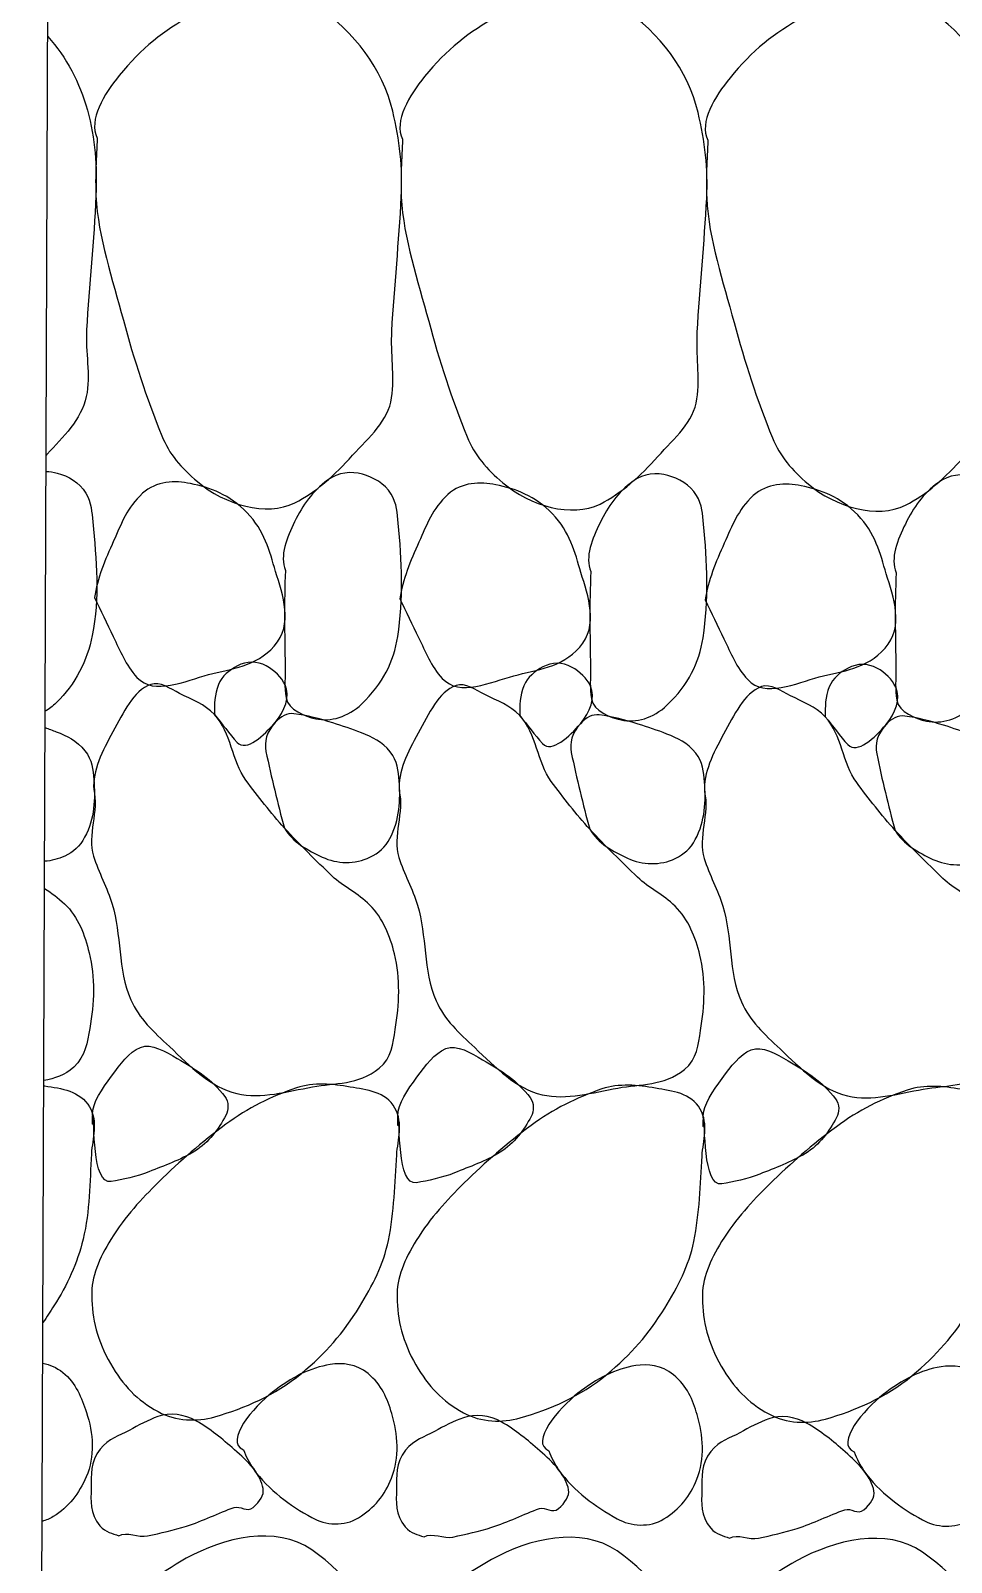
# Model space of a CAD drawing. Header units: feet. Extents: x -406 to 2003, y 7035 to 10885.
# Drawn here: x 632.75 to 643.25, y 8324.6 to 8342.06 of the extents above; entities that cross this region are included whole.
import ezdxf

# ---------------------------------------------------------------- set-up
doc = ezdxf.new("R2010")
doc.units = ezdxf.units.FT
doc.header["$LTSCALE"] = 40
doc.header["$MEASUREMENT"] = 0
doc.layers.add('1', color=7, linetype='Continuous')

msp = doc.modelspace()

# ---------------------------------------------------------------- linework, layer by layer
at = {"layer": '1', "color": 4, "linetype": 'Continuous'}
msp.add_line((632.749, 8290.171, -4.663), (633.264, 8427.195, -4.663), dxfattribs=at)
for points, knots in [([(633.508, 8340.836, -4.663), (633.405, 8341.042, -4.663), (633.586, 8341.334, -4.663), (633.76, 8341.55, -4.663), (634.008, 8341.857, -4.663), (634.271, 8342.061, -4.663), (634.59, 8342.238, -4.663), (635.014, 8342.473, -4.663), (635.608, 8342.62, -4.663), (636.02, 8342.335, -4.663), (636.442, 8342.042, -4.663), (636.758, 8341.628, -4.663), (636.877, 8341.141, -4.663), (636.956, 8340.816, -4.663), (636.992, 8340.492, -4.663), (636.975, 8340.165, -4.663), (636.95, 8339.655, -4.663), (636.895, 8339.145, -4.663), (636.867, 8338.635, -4.663), (636.854, 8338.382, -4.663), (636.899, 8338.128, -4.663), (636.865, 8337.875, -4.663), (636.828, 8337.612, -4.663), (636.609, 8337.429, -4.663), (636.42, 8337.219, -4.663), (636.216, 8336.993, -4.663), (636.002, 8336.798, -4.663), (635.76, 8336.677, -4.663), (635.439, 8336.517, -4.663), (634.963, 8336.655, -4.663), (634.65, 8336.92, -4.663), (634.467, 8337.074, -4.663), (634.327, 8337.235, -4.663), (634.243, 8337.443, -4.663), (634.068, 8337.878, -4.663), (633.926, 8338.31, -4.663), (633.806, 8338.76, -4.663), (633.681, 8339.231, -4.663), (633.518, 8339.695, -4.663), (633.494, 8340.179, -4.663), (633.483, 8340.398, -4.663), (633.498, 8340.617, -4.663), (633.508, 8340.836, -4.663)], [0, 0, 0, 0, 0.050597, 0.050597, 0.050597, 0.122728, 0.122728, 0.122728, 0.218507, 0.218507, 0.218507, 0.316787, 0.316787, 0.316787, 0.38235, 0.38235, 0.38235, 0.484937, 0.484937, 0.484937, 0.535738, 0.535738, 0.535738, 0.588733, 0.588733, 0.588733, 0.645816, 0.645816, 0.645816, 0.721809, 0.721809, 0.721809, 0.766098, 0.766098, 0.766098, 0.85889, 0.85889, 0.85889, 0.956017, 0.956017, 0.956017, 1, 1, 1, 1]), ([(636.989, 8340.823, -4.663), (636.886, 8341.028, -4.663), (637.067, 8341.321, -4.663), (637.241, 8341.537, -4.663), (637.49, 8341.844, -4.663), (637.752, 8342.048, -4.663), (638.072, 8342.225, -4.663), (638.496, 8342.46, -4.663), (639.089, 8342.607, -4.663), (639.501, 8342.322, -4.663), (639.923, 8342.029, -4.663), (640.24, 8341.615, -4.663), (640.358, 8341.128, -4.663), (640.437, 8340.803, -4.663), (640.473, 8340.478, -4.663), (640.457, 8340.152, -4.663), (640.431, 8339.642, -4.663), (640.377, 8339.132, -4.663), (640.349, 8338.622, -4.663), (640.335, 8338.369, -4.663), (640.381, 8338.115, -4.663), (640.346, 8337.862, -4.663), (640.31, 8337.599, -4.663), (640.09, 8337.416, -4.663), (639.901, 8337.206, -4.663), (639.698, 8336.98, -4.663), (639.483, 8336.785, -4.663), (639.241, 8336.664, -4.663), (638.92, 8336.504, -4.663), (638.444, 8336.642, -4.663), (638.131, 8336.906, -4.663), (637.949, 8337.061, -4.663), (637.809, 8337.222, -4.663), (637.725, 8337.43, -4.663), (637.549, 8337.865, -4.663), (637.407, 8338.297, -4.663), (637.287, 8338.747, -4.663), (637.162, 8339.218, -4.663), (636.999, 8339.682, -4.663), (636.975, 8340.165, -4.663), (636.965, 8340.384, -4.663), (636.979, 8340.604, -4.663), (636.989, 8340.823, -4.663)], [0, 0, 0, 0, 0.050597, 0.050597, 0.050597, 0.122728, 0.122728, 0.122728, 0.218507, 0.218507, 0.218507, 0.316787, 0.316787, 0.316787, 0.38235, 0.38235, 0.38235, 0.484937, 0.484937, 0.484937, 0.535738, 0.535738, 0.535738, 0.588733, 0.588733, 0.588733, 0.645816, 0.645816, 0.645816, 0.721809, 0.721809, 0.721809, 0.766098, 0.766098, 0.766098, 0.85889, 0.85889, 0.85889, 0.956017, 0.956017, 0.956017, 1, 1, 1, 1]), ([(640.47, 8340.81, -4.663), (640.368, 8341.015, -4.663), (640.549, 8341.308, -4.663), (640.723, 8341.523, -4.663), (640.971, 8341.831, -4.663), (641.234, 8342.035, -4.663), (641.553, 8342.212, -4.663), (641.977, 8342.447, -4.663), (642.57, 8342.594, -4.663), (642.982, 8342.309, -4.663), (643.405, 8342.016, -4.663), (643.721, 8341.602, -4.663), (643.84, 8341.115, -4.663), (643.919, 8340.79, -4.663), (643.954, 8340.465, -4.663), (643.938, 8340.139, -4.663), (643.913, 8339.629, -4.663), (643.858, 8339.119, -4.663), (643.83, 8338.609, -4.663), (643.816, 8338.356, -4.663), (643.862, 8338.102, -4.663), (643.827, 8337.849, -4.663), (643.791, 8337.585, -4.663), (643.572, 8337.403, -4.663), (643.383, 8337.193, -4.663), (643.179, 8336.967, -4.663), (642.964, 8336.771, -4.663), (642.723, 8336.651, -4.663), (642.401, 8336.491, -4.663), (641.926, 8336.629, -4.663), (641.612, 8336.893, -4.663), (641.43, 8337.048, -4.663), (641.29, 8337.209, -4.663), (641.206, 8337.417, -4.663), (641.031, 8337.852, -4.663), (640.889, 8338.283, -4.663), (640.769, 8338.734, -4.663), (640.643, 8339.205, -4.663), (640.48, 8339.669, -4.663), (640.457, 8340.152, -4.663), (640.446, 8340.371, -4.663), (640.46, 8340.591, -4.663), (640.47, 8340.81, -4.663)], [0, 0, 0, 0, 0.050597, 0.050597, 0.050597, 0.122728, 0.122728, 0.122728, 0.218507, 0.218507, 0.218507, 0.316787, 0.316787, 0.316787, 0.38235, 0.38235, 0.38235, 0.484937, 0.484937, 0.484937, 0.535738, 0.535738, 0.535738, 0.588733, 0.588733, 0.588733, 0.645816, 0.645816, 0.645816, 0.721809, 0.721809, 0.721809, 0.766098, 0.766098, 0.766098, 0.85889, 0.85889, 0.85889, 0.956017, 0.956017, 0.956017, 1, 1, 1, 1]), ([(632.944, 8341.993, -4.663), (633.157, 8341.755, -4.663), (633.309, 8341.469, -4.663), (633.396, 8341.154, -4.663), (633.485, 8340.83, -4.663), (633.508, 8340.505, -4.663), (633.494, 8340.179, -4.663), (633.471, 8339.668, -4.663), (633.414, 8339.158, -4.663), (633.386, 8338.648, -4.663), (633.372, 8338.395, -4.663), (633.436, 8338.14, -4.663), (633.383, 8337.888, -4.663), (633.328, 8337.625, -4.663), (633.117, 8337.427, -4.663), (632.939, 8337.232, -4.663), (632.934, 8337.228, -4.663), (632.93, 8337.223, -4.663), (632.926, 8337.218, -4.663)], [0, 0, 0, 0, 0.189013, 0.189013, 0.189013, 0.383637, 0.383637, 0.383637, 0.688167, 0.688167, 0.688167, 0.838969, 0.838969, 0.838969, 0.996282, 0.996282, 0.996282, 1, 1, 1, 1]), ([(632.925, 8337.035, -4.663), (632.968, 8337.035, -4.663), (633.009, 8337.027, -4.663), (633.051, 8337.016, -4.663), (633.182, 8336.982, -4.663), (633.302, 8336.915, -4.663), (633.379, 8336.788, -4.663), (633.444, 8336.681, -4.663), (633.446, 8336.571, -4.663), (633.457, 8336.459, -4.663), (633.5, 8336.031, -4.663), (633.538, 8335.592, -4.663), (633.452, 8335.166, -4.663), (633.394, 8334.879, -4.663), (633.261, 8334.61, -4.663), (633.041, 8334.397, -4.663), (633.001, 8334.358, -4.663), (632.96, 8334.328, -4.663), (632.915, 8334.301, -4.663)], [0, 0, 0, 0, 0.039924, 0.039924, 0.039924, 0.165192, 0.165192, 0.165192, 0.271276, 0.271276, 0.271276, 0.676654, 0.676654, 0.676654, 0.950254, 0.950254, 0.950254, 1, 1, 1, 1]), ([(635.655, 8335.907, -4.663), (635.584, 8336.074, -4.663), (635.671, 8336.283, -4.663), (635.759, 8336.462, -4.663), (635.854, 8336.653, -4.663), (635.956, 8336.805, -4.663), (636.135, 8336.937, -4.663), (636.255, 8337.024, -4.663), (636.409, 8337.041, -4.663), (636.532, 8337.003, -4.663), (636.655, 8336.966, -4.663), (636.783, 8336.903, -4.663), (636.86, 8336.775, -4.663), (636.926, 8336.667, -4.663), (636.927, 8336.558, -4.663), (636.939, 8336.446, -4.663), (636.982, 8336.018, -4.663), (637.001, 8335.582, -4.663), (636.934, 8335.153, -4.663), (636.888, 8334.864, -4.663), (636.769, 8334.62, -4.663), (636.523, 8334.384, -4.663), (636.368, 8334.235, -4.663), (636.165, 8334.179, -4.663), (636, 8334.216, -4.663), (635.876, 8334.243, -4.663), (635.686, 8334.317, -4.663), (635.661, 8334.455, -4.663), (635.639, 8334.576, -4.663), (635.653, 8334.697, -4.663), (635.651, 8334.818, -4.663), (635.646, 8335.181, -4.663), (635.635, 8335.544, -4.663), (635.655, 8335.907, -4.663)], [0, 0, 0, 0, 0.081972, 0.081972, 0.081972, 0.169857, 0.169857, 0.169857, 0.228285, 0.228285, 0.228285, 0.286248, 0.286248, 0.286248, 0.335334, 0.335334, 0.335334, 0.522907, 0.522907, 0.522907, 0.649504, 0.649504, 0.649504, 0.729114, 0.729114, 0.729114, 0.789367, 0.789367, 0.789367, 0.842044, 0.842044, 0.842044, 1, 1, 1, 1]), ([(639.137, 8335.893, -4.663), (639.065, 8336.061, -4.663), (639.152, 8336.27, -4.663), (639.241, 8336.449, -4.663), (639.336, 8336.64, -4.663), (639.437, 8336.792, -4.663), (639.617, 8336.924, -4.663), (639.736, 8337.011, -4.663), (639.89, 8337.028, -4.663), (640.014, 8336.99, -4.663), (640.137, 8336.953, -4.663), (640.265, 8336.89, -4.663), (640.342, 8336.762, -4.663), (640.407, 8336.654, -4.663), (640.409, 8336.545, -4.663), (640.42, 8336.433, -4.663), (640.463, 8336.005, -4.663), (640.483, 8335.569, -4.663), (640.415, 8335.14, -4.663), (640.37, 8334.851, -4.663), (640.251, 8334.607, -4.663), (640.004, 8334.371, -4.663), (639.849, 8334.222, -4.663), (639.646, 8334.166, -4.663), (639.482, 8334.202, -4.663), (639.357, 8334.23, -4.663), (639.167, 8334.303, -4.663), (639.142, 8334.442, -4.663), (639.121, 8334.563, -4.663), (639.134, 8334.684, -4.663), (639.132, 8334.805, -4.663), (639.127, 8335.168, -4.663), (639.116, 8335.531, -4.663), (639.137, 8335.893, -4.663)], [0, 0, 0, 0, 0.081972, 0.081972, 0.081972, 0.169857, 0.169857, 0.169857, 0.228285, 0.228285, 0.228285, 0.286248, 0.286248, 0.286248, 0.335334, 0.335334, 0.335334, 0.522907, 0.522907, 0.522907, 0.649504, 0.649504, 0.649504, 0.729114, 0.729114, 0.729114, 0.789367, 0.789367, 0.789367, 0.842044, 0.842044, 0.842044, 1, 1, 1, 1]), ([(642.618, 8335.88, -4.663), (642.546, 8336.048, -4.663), (642.633, 8336.257, -4.663), (642.722, 8336.436, -4.663), (642.817, 8336.627, -4.663), (642.919, 8336.779, -4.663), (643.098, 8336.91, -4.663), (643.217, 8336.998, -4.663), (643.371, 8337.015, -4.663), (643.495, 8336.977, -4.663), (643.618, 8336.94, -4.663), (643.746, 8336.877, -4.663), (643.823, 8336.749, -4.663), (643.888, 8336.641, -4.663), (643.89, 8336.532, -4.663), (643.901, 8336.42, -4.663), (643.944, 8335.991, -4.663), (643.964, 8335.555, -4.663), (643.896, 8335.127, -4.663), (643.851, 8334.838, -4.663), (643.732, 8334.594, -4.663), (643.485, 8334.358, -4.663), (643.33, 8334.209, -4.663), (643.128, 8334.153, -4.663), (642.963, 8334.189, -4.663), (642.838, 8334.217, -4.663), (642.648, 8334.29, -4.663), (642.624, 8334.429, -4.663), (642.602, 8334.55, -4.663), (642.615, 8334.671, -4.663), (642.614, 8334.792, -4.663), (642.609, 8335.154, -4.663), (642.597, 8335.518, -4.663), (642.618, 8335.88, -4.663)], [0, 0, 0, 0, 0.081972, 0.081972, 0.081972, 0.169857, 0.169857, 0.169857, 0.228285, 0.228285, 0.228285, 0.286248, 0.286248, 0.286248, 0.335334, 0.335334, 0.335334, 0.522907, 0.522907, 0.522907, 0.649504, 0.649504, 0.649504, 0.729114, 0.729114, 0.729114, 0.789367, 0.789367, 0.789367, 0.842044, 0.842044, 0.842044, 1, 1, 1, 1]), ([(633.477, 8335.597, -4.663), (633.509, 8335.814, -4.663), (633.597, 8336.028, -4.663), (633.695, 8336.243, -4.663), (633.785, 8336.443, -4.663), (633.847, 8336.622, -4.663), (634.025, 8336.786, -4.663), (634.181, 8336.929, -4.663), (634.397, 8336.933, -4.663), (634.57, 8336.897, -4.663), (634.796, 8336.851, -4.663), (635.018, 8336.769, -4.663), (635.215, 8336.566, -4.663), (635.418, 8336.357, -4.663), (635.471, 8336.13, -4.663), (635.542, 8335.896, -4.663), (635.623, 8335.628, -4.663), (635.748, 8335.29, -4.663), (635.527, 8335.045, -4.663), (635.315, 8334.81, -4.663), (635.042, 8334.789, -4.663), (634.778, 8334.719, -4.663), (634.513, 8334.65, -4.663), (634.158, 8334.475, -4.663), (633.961, 8334.688, -4.663), (633.831, 8334.829, -4.663), (633.769, 8334.993, -4.663), (633.69, 8335.154, -4.663), (633.619, 8335.302, -4.663), (633.55, 8335.451, -4.663), (633.477, 8335.597, -4.663)], [0, 0, 0, 0, 0.099321, 0.099321, 0.099321, 0.192025, 0.192025, 0.192025, 0.273076, 0.273076, 0.273076, 0.378794, 0.378794, 0.378794, 0.48747, 0.48747, 0.48747, 0.61146, 0.61146, 0.61146, 0.73063, 0.73063, 0.73063, 0.849753, 0.849753, 0.849753, 0.928287, 0.928287, 0.928287, 1, 1, 1, 1]), ([(636.958, 8335.584, -4.663), (636.99, 8335.801, -4.663), (637.079, 8336.015, -4.663), (637.176, 8336.23, -4.663), (637.267, 8336.43, -4.663), (637.328, 8336.609, -4.663), (637.507, 8336.773, -4.663), (637.663, 8336.916, -4.663), (637.879, 8336.919, -4.663), (638.052, 8336.884, -4.663), (638.277, 8336.838, -4.663), (638.5, 8336.756, -4.663), (638.697, 8336.553, -4.663), (638.899, 8336.344, -4.663), (638.952, 8336.117, -4.663), (639.023, 8335.883, -4.663), (639.104, 8335.615, -4.663), (639.229, 8335.277, -4.663), (639.009, 8335.032, -4.663), (638.796, 8334.796, -4.663), (638.523, 8334.776, -4.663), (638.259, 8334.706, -4.663), (637.994, 8334.637, -4.663), (637.639, 8334.462, -4.663), (637.442, 8334.675, -4.663), (637.313, 8334.816, -4.663), (637.251, 8334.979, -4.663), (637.172, 8335.141, -4.663), (637.1, 8335.289, -4.663), (637.031, 8335.437, -4.663), (636.958, 8335.584, -4.663)], [0, 0, 0, 0, 0.099321, 0.099321, 0.099321, 0.192025, 0.192025, 0.192025, 0.273076, 0.273076, 0.273076, 0.378794, 0.378794, 0.378794, 0.48747, 0.48747, 0.48747, 0.61146, 0.61146, 0.61146, 0.73063, 0.73063, 0.73063, 0.849753, 0.849753, 0.849753, 0.928287, 0.928287, 0.928287, 1, 1, 1, 1]), ([(640.439, 8335.571, -4.663), (640.471, 8335.788, -4.663), (640.56, 8336.002, -4.663), (640.657, 8336.217, -4.663), (640.748, 8336.417, -4.663), (640.81, 8336.596, -4.663), (640.988, 8336.76, -4.663), (641.144, 8336.903, -4.663), (641.36, 8336.906, -4.663), (641.533, 8336.871, -4.663), (641.759, 8336.825, -4.663), (641.981, 8336.743, -4.663), (642.178, 8336.54, -4.663), (642.381, 8336.331, -4.663), (642.433, 8336.104, -4.663), (642.504, 8335.869, -4.663), (642.586, 8335.602, -4.663), (642.711, 8335.264, -4.663), (642.49, 8335.019, -4.663), (642.278, 8334.783, -4.663), (642.005, 8334.762, -4.663), (641.74, 8334.693, -4.663), (641.476, 8334.623, -4.663), (641.12, 8334.449, -4.663), (640.924, 8334.662, -4.663), (640.794, 8334.803, -4.663), (640.732, 8334.966, -4.663), (640.653, 8335.128, -4.663), (640.581, 8335.276, -4.663), (640.513, 8335.424, -4.663), (640.439, 8335.571, -4.663)], [0, 0, 0, 0, 0.099321, 0.099321, 0.099321, 0.192025, 0.192025, 0.192025, 0.273076, 0.273076, 0.273076, 0.378794, 0.378794, 0.378794, 0.48747, 0.48747, 0.48747, 0.61146, 0.61146, 0.61146, 0.73063, 0.73063, 0.73063, 0.849753, 0.849753, 0.849753, 0.928287, 0.928287, 0.928287, 1, 1, 1, 1]), ([(634.844, 8334.265, -4.663), (634.845, 8334.379, -4.663), (634.843, 8334.492, -4.663), (634.89, 8334.605, -4.663), (634.932, 8334.706, -4.663), (635.015, 8334.769, -4.663), (635.107, 8334.82, -4.663), (635.206, 8334.875, -4.663), (635.334, 8334.876, -4.663), (635.436, 8334.819, -4.663), (635.53, 8334.766, -4.663), (635.61, 8334.69, -4.663), (635.65, 8334.602, -4.663), (635.709, 8334.475, -4.663), (635.648, 8334.302, -4.663), (635.535, 8334.172, -4.663), (635.412, 8334.03, -4.663), (635.209, 8333.834, -4.663), (635.103, 8333.947, -4.663), (635.015, 8334.042, -4.663), (634.933, 8334.163, -4.663), (634.844, 8334.265, -4.663)], [0, 0, 0, 0, 0.13075, 0.13075, 0.13075, 0.246831, 0.246831, 0.246831, 0.372114, 0.372114, 0.372114, 0.488195, 0.488195, 0.488195, 0.657947, 0.657947, 0.657947, 0.84346, 0.84346, 0.84346, 1, 1, 1, 1]), ([(638.325, 8334.252, -4.663), (638.326, 8334.366, -4.663), (638.325, 8334.479, -4.663), (638.372, 8334.592, -4.663), (638.414, 8334.693, -4.663), (638.496, 8334.756, -4.663), (638.588, 8334.807, -4.663), (638.687, 8334.862, -4.663), (638.815, 8334.863, -4.663), (638.917, 8334.806, -4.663), (639.011, 8334.753, -4.663), (639.091, 8334.677, -4.663), (639.132, 8334.589, -4.663), (639.191, 8334.462, -4.663), (639.129, 8334.289, -4.663), (639.017, 8334.159, -4.663), (638.894, 8334.016, -4.663), (638.69, 8333.821, -4.663), (638.585, 8333.934, -4.663), (638.496, 8334.028, -4.663), (638.414, 8334.15, -4.663), (638.325, 8334.252, -4.663)], [0, 0, 0, 0, 0.13075, 0.13075, 0.13075, 0.246831, 0.246831, 0.246831, 0.372114, 0.372114, 0.372114, 0.488195, 0.488195, 0.488195, 0.657947, 0.657947, 0.657947, 0.84346, 0.84346, 0.84346, 1, 1, 1, 1]), ([(641.807, 8334.239, -4.663), (641.808, 8334.352, -4.663), (641.806, 8334.466, -4.663), (641.853, 8334.579, -4.663), (641.895, 8334.68, -4.663), (641.978, 8334.743, -4.663), (642.069, 8334.794, -4.663), (642.168, 8334.849, -4.663), (642.296, 8334.85, -4.663), (642.398, 8334.793, -4.663), (642.493, 8334.74, -4.663), (642.572, 8334.664, -4.663), (642.613, 8334.576, -4.663), (642.672, 8334.448, -4.663), (642.611, 8334.276, -4.663), (642.498, 8334.146, -4.663), (642.375, 8334.003, -4.663), (642.171, 8333.808, -4.663), (642.066, 8333.921, -4.663), (641.977, 8334.015, -4.663), (641.896, 8334.137, -4.663), (641.807, 8334.239, -4.663)], [0, 0, 0, 0, 0.13075, 0.13075, 0.13075, 0.246831, 0.246831, 0.246831, 0.372114, 0.372114, 0.372114, 0.488195, 0.488195, 0.488195, 0.657947, 0.657947, 0.657947, 0.84346, 0.84346, 0.84346, 1, 1, 1, 1]), ([(633.468, 8333.409, -4.663), (633.455, 8333.625, -4.663), (633.566, 8333.847, -4.663), (633.686, 8334.066, -4.663), (633.807, 8334.284, -4.663), (633.917, 8334.536, -4.663), (634.119, 8334.608, -4.663), (634.22, 8334.644, -4.663), (634.343, 8334.558, -4.663), (634.448, 8334.505, -4.663), (634.588, 8334.434, -4.663), (634.734, 8334.383, -4.663), (634.844, 8334.265, -4.663), (635.042, 8334.054, -4.663), (635.038, 8333.736, -4.663), (635.204, 8333.515, -4.663), (635.344, 8333.329, -4.663), (635.485, 8333.143, -4.663), (635.644, 8332.969, -4.663), (635.819, 8332.779, -4.663), (636.001, 8332.6, -4.663), (636.186, 8332.423, -4.663), (636.317, 8332.298, -4.663), (636.483, 8332.227, -4.663), (636.616, 8332.093, -4.663), (636.769, 8331.938, -4.663), (636.846, 8331.739, -4.663), (636.897, 8331.536, -4.663), (636.968, 8331.255, -4.663), (636.951, 8330.958, -4.663), (636.906, 8330.674, -4.663), (636.88, 8330.517, -4.663), (636.869, 8330.349, -4.663), (636.722, 8330.232, -4.663), (636.481, 8330.04, -4.663), (636.222, 8330.067, -4.663), (635.962, 8330.02, -4.663), (635.677, 8329.968, -4.663), (635.379, 8329.879, -4.663), (635.1, 8329.944, -4.663), (634.797, 8330.014, -4.663), (634.571, 8330.253, -4.663), (634.331, 8330.48, -4.663), (634.153, 8330.647, -4.663), (633.984, 8330.797, -4.663), (633.89, 8331.014, -4.663), (633.74, 8331.362, -4.663), (633.785, 8331.755, -4.663), (633.679, 8332.104, -4.663), (633.623, 8332.288, -4.663), (633.523, 8332.465, -4.663), (633.466, 8332.649, -4.663), (633.392, 8332.887, -4.663), (633.529, 8333.169, -4.663), (633.468, 8333.409, -4.663)], [0, 0, 0, 0, 0.054316, 0.054316, 0.054316, 0.108799, 0.108799, 0.108799, 0.135821, 0.135821, 0.135821, 0.172146, 0.172146, 0.172146, 0.237422, 0.237422, 0.237422, 0.292461, 0.292461, 0.292461, 0.352873, 0.352873, 0.352873, 0.395413, 0.395413, 0.395413, 0.444368, 0.444368, 0.444368, 0.51201, 0.51201, 0.51201, 0.549525, 0.549525, 0.549525, 0.611502, 0.611502, 0.611502, 0.679424, 0.679424, 0.679424, 0.752988, 0.752988, 0.752988, 0.80734, 0.80734, 0.80734, 0.894432, 0.894432, 0.894432, 0.940374, 0.940374, 0.940374, 1, 1, 1, 1]), ([(636.95, 8333.396, -4.663), (636.936, 8333.612, -4.663), (637.047, 8333.834, -4.663), (637.168, 8334.052, -4.663), (637.289, 8334.271, -4.663), (637.398, 8334.523, -4.663), (637.601, 8334.595, -4.663), (637.701, 8334.631, -4.663), (637.825, 8334.545, -4.663), (637.929, 8334.492, -4.663), (638.07, 8334.421, -4.663), (638.215, 8334.37, -4.663), (638.325, 8334.252, -4.663), (638.523, 8334.041, -4.663), (638.52, 8333.723, -4.663), (638.685, 8333.502, -4.663), (638.825, 8333.316, -4.663), (638.966, 8333.13, -4.663), (639.125, 8332.956, -4.663), (639.3, 8332.766, -4.663), (639.483, 8332.587, -4.663), (639.668, 8332.41, -4.663), (639.798, 8332.285, -4.663), (639.964, 8332.214, -4.663), (640.097, 8332.08, -4.663), (640.25, 8331.925, -4.663), (640.328, 8331.726, -4.663), (640.379, 8331.523, -4.663), (640.449, 8331.242, -4.663), (640.433, 8330.945, -4.663), (640.387, 8330.661, -4.663), (640.361, 8330.503, -4.663), (640.35, 8330.336, -4.663), (640.204, 8330.219, -4.663), (639.962, 8330.027, -4.663), (639.704, 8330.054, -4.663), (639.443, 8330.007, -4.663), (639.158, 8329.955, -4.663), (638.86, 8329.866, -4.663), (638.581, 8329.931, -4.663), (638.279, 8330.001, -4.663), (638.052, 8330.24, -4.663), (637.812, 8330.467, -4.663), (637.635, 8330.634, -4.663), (637.466, 8330.784, -4.663), (637.372, 8331.001, -4.663), (637.221, 8331.349, -4.663), (637.266, 8331.742, -4.663), (637.16, 8332.091, -4.663), (637.105, 8332.275, -4.663), (637.004, 8332.452, -4.663), (636.947, 8332.636, -4.663), (636.873, 8332.874, -4.663), (637.01, 8333.156, -4.663), (636.95, 8333.396, -4.663)], [0, 0, 0, 0, 0.054316, 0.054316, 0.054316, 0.108799, 0.108799, 0.108799, 0.135821, 0.135821, 0.135821, 0.172146, 0.172146, 0.172146, 0.237422, 0.237422, 0.237422, 0.292461, 0.292461, 0.292461, 0.352873, 0.352873, 0.352873, 0.395413, 0.395413, 0.395413, 0.444368, 0.444368, 0.444368, 0.51201, 0.51201, 0.51201, 0.549525, 0.549525, 0.549525, 0.611502, 0.611502, 0.611502, 0.679424, 0.679424, 0.679424, 0.752988, 0.752988, 0.752988, 0.80734, 0.80734, 0.80734, 0.894432, 0.894432, 0.894432, 0.940374, 0.940374, 0.940374, 1, 1, 1, 1]), ([(640.431, 8333.382, -4.663), (640.418, 8333.599, -4.663), (640.529, 8333.821, -4.663), (640.649, 8334.039, -4.663), (640.77, 8334.258, -4.663), (640.879, 8334.509, -4.663), (641.082, 8334.582, -4.663), (641.183, 8334.618, -4.663), (641.306, 8334.532, -4.663), (641.411, 8334.479, -4.663), (641.551, 8334.408, -4.663), (641.696, 8334.357, -4.663), (641.807, 8334.239, -4.663), (642.004, 8334.028, -4.663), (642.001, 8333.71, -4.663), (642.167, 8333.489, -4.663), (642.306, 8333.303, -4.663), (642.448, 8333.116, -4.663), (642.607, 8332.943, -4.663), (642.781, 8332.753, -4.663), (642.964, 8332.574, -4.663), (643.149, 8332.397, -4.663), (643.279, 8332.272, -4.663), (643.446, 8332.201, -4.663), (643.579, 8332.066, -4.663), (643.732, 8331.911, -4.663), (643.809, 8331.713, -4.663), (643.86, 8331.51, -4.663), (643.931, 8331.229, -4.663), (643.914, 8330.932, -4.663), (643.868, 8330.648, -4.663), (643.843, 8330.49, -4.663), (643.832, 8330.323, -4.663), (643.685, 8330.206, -4.663), (643.443, 8330.014, -4.663), (643.185, 8330.041, -4.663), (642.925, 8329.994, -4.663), (642.639, 8329.942, -4.663), (642.342, 8329.853, -4.663), (642.062, 8329.918, -4.663), (641.76, 8329.988, -4.663), (641.533, 8330.227, -4.663), (641.293, 8330.453, -4.663), (641.116, 8330.621, -4.663), (640.947, 8330.771, -4.663), (640.853, 8330.988, -4.663), (640.703, 8331.336, -4.663), (640.747, 8331.728, -4.663), (640.642, 8332.078, -4.663), (640.586, 8332.262, -4.663), (640.485, 8332.439, -4.663), (640.428, 8332.623, -4.663), (640.354, 8332.861, -4.663), (640.492, 8333.143, -4.663), (640.431, 8333.382, -4.663)], [0, 0, 0, 0, 0.054316, 0.054316, 0.054316, 0.108799, 0.108799, 0.108799, 0.135821, 0.135821, 0.135821, 0.172146, 0.172146, 0.172146, 0.237422, 0.237422, 0.237422, 0.292461, 0.292461, 0.292461, 0.352873, 0.352873, 0.352873, 0.395413, 0.395413, 0.395413, 0.444368, 0.444368, 0.444368, 0.51201, 0.51201, 0.51201, 0.549525, 0.549525, 0.549525, 0.611502, 0.611502, 0.611502, 0.679424, 0.679424, 0.679424, 0.752988, 0.752988, 0.752988, 0.80734, 0.80734, 0.80734, 0.894432, 0.894432, 0.894432, 0.940374, 0.940374, 0.940374, 1, 1, 1, 1]), ([(635.644, 8332.969, -4.663), (635.6, 8333.112, -4.663), (635.568, 8333.256, -4.663), (635.532, 8333.401, -4.663), (635.496, 8333.548, -4.663), (635.462, 8333.696, -4.663), (635.432, 8333.843, -4.663), (635.409, 8333.955, -4.663), (635.439, 8334.064, -4.663), (635.535, 8334.172, -4.663), (635.602, 8334.246, -4.663), (635.674, 8334.283, -4.663), (635.751, 8334.273, -4.663), (635.898, 8334.255, -4.663), (636.047, 8334.215, -4.663), (636.193, 8334.169, -4.663), (636.304, 8334.134, -4.663), (636.413, 8334.098, -4.663), (636.521, 8334.055, -4.663), (636.644, 8334.006, -4.663), (636.754, 8333.957, -4.663), (636.849, 8333.838, -4.663), (636.933, 8333.734, -4.663), (636.942, 8333.621, -4.663), (636.95, 8333.509, -4.663), (636.967, 8333.293, -4.663), (636.959, 8333.067, -4.663), (636.846, 8332.852, -4.663), (636.792, 8332.75, -4.663), (636.715, 8332.685, -4.663), (636.618, 8332.637, -4.663), (636.45, 8332.554, -4.663), (636.239, 8332.561, -4.663), (636.074, 8332.639, -4.663), (635.91, 8332.717, -4.663), (635.734, 8332.809, -4.663), (635.644, 8332.969, -4.663)], [0, 0, 0, 0, 0.087607, 0.087607, 0.087607, 0.176844, 0.176844, 0.176844, 0.244543, 0.244543, 0.244543, 0.291416, 0.291416, 0.291416, 0.380653, 0.380653, 0.380653, 0.449046, 0.449046, 0.449046, 0.526343, 0.526343, 0.526343, 0.594042, 0.594042, 0.594042, 0.724902, 0.724902, 0.724902, 0.786407, 0.786407, 0.786407, 0.893425, 0.893425, 0.893425, 1, 1, 1, 1]), ([(639.125, 8332.956, -4.663), (639.081, 8333.099, -4.663), (639.049, 8333.243, -4.663), (639.014, 8333.388, -4.663), (638.978, 8333.535, -4.663), (638.943, 8333.683, -4.663), (638.913, 8333.83, -4.663), (638.891, 8333.942, -4.663), (638.921, 8334.051, -4.663), (639.017, 8334.159, -4.663), (639.083, 8334.233, -4.663), (639.155, 8334.27, -4.663), (639.232, 8334.26, -4.663), (639.379, 8334.241, -4.663), (639.529, 8334.202, -4.663), (639.674, 8334.156, -4.663), (639.786, 8334.121, -4.663), (639.894, 8334.085, -4.663), (640.003, 8334.042, -4.663), (640.126, 8333.993, -4.663), (640.235, 8333.944, -4.663), (640.331, 8333.825, -4.663), (640.414, 8333.721, -4.663), (640.423, 8333.608, -4.663), (640.432, 8333.496, -4.663), (640.448, 8333.28, -4.663), (640.441, 8333.054, -4.663), (640.327, 8332.838, -4.663), (640.274, 8332.737, -4.663), (640.196, 8332.672, -4.663), (640.099, 8332.624, -4.663), (639.931, 8332.541, -4.663), (639.72, 8332.548, -4.663), (639.555, 8332.626, -4.663), (639.391, 8332.704, -4.663), (639.215, 8332.796, -4.663), (639.125, 8332.956, -4.663)], [0, 0, 0, 0, 0.087607, 0.087607, 0.087607, 0.176844, 0.176844, 0.176844, 0.244543, 0.244543, 0.244543, 0.291416, 0.291416, 0.291416, 0.380653, 0.380653, 0.380653, 0.449046, 0.449046, 0.449046, 0.526343, 0.526343, 0.526343, 0.594042, 0.594042, 0.594042, 0.724902, 0.724902, 0.724902, 0.786407, 0.786407, 0.786407, 0.893425, 0.893425, 0.893425, 1, 1, 1, 1]), ([(642.607, 8332.943, -4.663), (642.562, 8333.086, -4.663), (642.53, 8333.23, -4.663), (642.495, 8333.375, -4.663), (642.459, 8333.522, -4.663), (642.424, 8333.67, -4.663), (642.395, 8333.817, -4.663), (642.372, 8333.929, -4.663), (642.402, 8334.038, -4.663), (642.498, 8334.146, -4.663), (642.564, 8334.22, -4.663), (642.637, 8334.257, -4.663), (642.714, 8334.247, -4.663), (642.861, 8334.228, -4.663), (643.01, 8334.189, -4.663), (643.156, 8334.143, -4.663), (643.267, 8334.108, -4.663), (643.375, 8334.072, -4.663), (643.484, 8334.029, -4.663), (643.607, 8333.98, -4.663), (643.717, 8333.931, -4.663), (643.812, 8333.812, -4.663), (643.896, 8333.708, -4.663), (643.904, 8333.595, -4.663), (643.913, 8333.483, -4.663), (643.929, 8333.267, -4.663), (643.922, 8333.041, -4.663), (643.808, 8332.825, -4.663), (643.755, 8332.724, -4.663), (643.678, 8332.658, -4.663), (643.581, 8332.611, -4.663), (643.412, 8332.528, -4.663), (643.201, 8332.535, -4.663), (643.036, 8332.613, -4.663), (642.872, 8332.691, -4.663), (642.696, 8332.783, -4.663), (642.607, 8332.943, -4.663)], [0, 0, 0, 0, 0.087607, 0.087607, 0.087607, 0.176844, 0.176844, 0.176844, 0.244543, 0.244543, 0.244543, 0.291416, 0.291416, 0.291416, 0.380653, 0.380653, 0.380653, 0.449046, 0.449046, 0.449046, 0.526343, 0.526343, 0.526343, 0.594042, 0.594042, 0.594042, 0.724902, 0.724902, 0.724902, 0.786407, 0.786407, 0.786407, 0.893425, 0.893425, 0.893425, 1, 1, 1, 1]), ([(632.914, 8334.115, -4.663), (632.956, 8334.1, -4.663), (632.998, 8334.084, -4.663), (633.04, 8334.068, -4.663), (633.163, 8334.021, -4.663), (633.272, 8333.969, -4.663), (633.368, 8333.851, -4.663), (633.452, 8333.748, -4.663), (633.46, 8333.634, -4.663), (633.469, 8333.522, -4.663), (633.485, 8333.306, -4.663), (633.482, 8333.079, -4.663), (633.364, 8332.865, -4.663), (633.309, 8332.764, -4.663), (633.237, 8332.694, -4.663), (633.137, 8332.65, -4.663), (633.062, 8332.617, -4.663), (632.987, 8332.596, -4.663), (632.908, 8332.592, -4.663)], [0, 0, 0, 0, 0.064408, 0.064408, 0.064408, 0.252893, 0.252893, 0.252893, 0.417971, 0.417971, 0.417971, 0.737065, 0.737065, 0.737065, 0.887039, 0.887039, 0.887039, 1, 1, 1, 1]), ([(632.907, 8332.282, -4.663), (632.987, 8332.229, -4.663), (633.062, 8332.174, -4.663), (633.135, 8332.106, -4.663), (633.293, 8331.958, -4.663), (633.365, 8331.752, -4.663), (633.416, 8331.549, -4.663), (633.487, 8331.268, -4.663), (633.473, 8330.97, -4.663), (633.424, 8330.687, -4.663), (633.397, 8330.53, -4.663), (633.374, 8330.371, -4.663), (633.241, 8330.246, -4.663), (633.137, 8330.147, -4.663), (633.022, 8330.116, -4.663), (632.899, 8330.091, -4.663)], [0, 0, 0, 0, 0.109598, 0.109598, 0.109598, 0.347039, 0.347039, 0.347039, 0.675113, 0.675113, 0.675113, 0.857069, 0.857069, 0.857069, 1, 1, 1, 1]), ([(633.455, 8329.7, -4.663), (633.452, 8329.844, -4.663), (633.564, 8329.997, -4.663), (633.672, 8330.142, -4.663), (633.773, 8330.279, -4.663), (633.868, 8330.416, -4.663), (634.002, 8330.47, -4.663), (634.127, 8330.52, -4.663), (634.288, 8330.421, -4.663), (634.421, 8330.343, -4.663), (634.632, 8330.22, -4.663), (634.816, 8330.105, -4.663), (634.964, 8329.91, -4.663), (635.009, 8329.85, -4.663), (635.008, 8329.757, -4.663), (634.974, 8329.695, -4.663), (634.889, 8329.538, -4.663), (634.781, 8329.386, -4.663), (634.621, 8329.288, -4.663), (634.45, 8329.183, -4.663), (634.276, 8329.124, -4.663), (634.098, 8329.052, -4.663), (633.961, 8328.996, -4.663), (633.793, 8328.964, -4.663), (633.667, 8328.94, -4.663), (633.444, 8328.898, -4.663), (633.482, 8329.648, -4.663), (633.455, 8329.7, -4.663), (633.451, 8329.707, -4.663), (633.447, 8329.574, -4.663), (633.454, 8329.598, -4.663)], [0, 0, 0, 0, 0.103475, 0.103475, 0.103475, 0.201297, 0.201297, 0.201297, 0.293367, 0.293367, 0.293367, 0.439391, 0.439391, 0.439391, 0.484772, 0.484772, 0.484772, 0.598088, 0.598088, 0.598088, 0.7187, 0.7187, 0.7187, 0.812423, 0.812423, 0.812423, 0.978533, 0.978533, 0.978533, 1, 1, 1, 1]), ([(636.936, 8329.687, -4.663), (636.934, 8329.831, -4.663), (637.045, 8329.984, -4.663), (637.153, 8330.129, -4.663), (637.255, 8330.266, -4.663), (637.35, 8330.403, -4.663), (637.483, 8330.456, -4.663), (637.609, 8330.506, -4.663), (637.769, 8330.408, -4.663), (637.902, 8330.33, -4.663), (638.113, 8330.207, -4.663), (638.298, 8330.092, -4.663), (638.445, 8329.897, -4.663), (638.491, 8329.836, -4.663), (638.489, 8329.744, -4.663), (638.455, 8329.682, -4.663), (638.371, 8329.525, -4.663), (638.263, 8329.373, -4.663), (638.102, 8329.275, -4.663), (637.932, 8329.17, -4.663), (637.757, 8329.111, -4.663), (637.58, 8329.039, -4.663), (637.442, 8328.983, -4.663), (637.274, 8328.95, -4.663), (637.148, 8328.927, -4.663), (636.925, 8328.885, -4.663), (636.963, 8329.635, -4.663), (636.936, 8329.687, -4.663), (636.932, 8329.694, -4.663), (636.928, 8329.56, -4.663), (636.935, 8329.585, -4.663)], [0, 0, 0, 0, 0.103475, 0.103475, 0.103475, 0.201297, 0.201297, 0.201297, 0.293367, 0.293367, 0.293367, 0.439391, 0.439391, 0.439391, 0.484772, 0.484772, 0.484772, 0.598088, 0.598088, 0.598088, 0.7187, 0.7187, 0.7187, 0.812423, 0.812423, 0.812423, 0.978533, 0.978533, 0.978533, 1, 1, 1, 1]), ([(640.417, 8329.674, -4.663), (640.415, 8329.818, -4.663), (640.527, 8329.971, -4.663), (640.634, 8330.116, -4.663), (640.736, 8330.253, -4.663), (640.831, 8330.39, -4.663), (640.964, 8330.443, -4.663), (641.09, 8330.493, -4.663), (641.25, 8330.395, -4.663), (641.384, 8330.317, -4.663), (641.595, 8330.194, -4.663), (641.779, 8330.079, -4.663), (641.926, 8329.884, -4.663), (641.972, 8329.823, -4.663), (641.971, 8329.731, -4.663), (641.937, 8329.669, -4.663), (641.852, 8329.512, -4.663), (641.744, 8329.36, -4.663), (641.584, 8329.262, -4.663), (641.413, 8329.157, -4.663), (641.238, 8329.097, -4.663), (641.061, 8329.025, -4.663), (640.924, 8328.97, -4.663), (640.756, 8328.937, -4.663), (640.63, 8328.914, -4.663), (640.407, 8328.872, -4.663), (640.444, 8329.622, -4.663), (640.417, 8329.674, -4.663), (640.414, 8329.681, -4.663), (640.41, 8329.547, -4.663), (640.417, 8329.572, -4.663)], [0, 0, 0, 0, 0.103475, 0.103475, 0.103475, 0.201297, 0.201297, 0.201297, 0.293367, 0.293367, 0.293367, 0.439391, 0.439391, 0.439391, 0.484772, 0.484772, 0.484772, 0.598088, 0.598088, 0.598088, 0.7187, 0.7187, 0.7187, 0.812423, 0.812423, 0.812423, 0.978533, 0.978533, 0.978533, 1, 1, 1, 1]), ([(632.899, 8330.033, -4.663), (632.903, 8330.033, -4.663), (632.907, 8330.032, -4.663), (632.911, 8330.031, -4.663), (633.097, 8330.001, -4.663), (633.313, 8329.978, -4.663), (633.421, 8329.791, -4.663), (633.523, 8329.615, -4.663), (633.452, 8329.435, -4.663), (633.442, 8329.258, -4.663), (633.422, 8328.933, -4.663), (633.425, 8328.607, -4.663), (633.347, 8328.283, -4.663), (633.281, 8328.01, -4.663), (633.164, 8327.76, -4.663), (633.015, 8327.525, -4.663), (632.974, 8327.46, -4.663), (632.933, 8327.396, -4.663), (632.889, 8327.334, -4.663)], [0, 0, 0, 0, 0.00405, 0.00405, 0.00405, 0.183053, 0.183053, 0.183053, 0.352625, 0.352625, 0.352625, 0.663964, 0.663964, 0.663964, 0.927128, 0.927128, 0.927128, 1, 1, 1, 1]), ([(633.447, 8327.637, -4.663), (633.437, 8327.852, -4.663), (633.531, 8328.068, -4.663), (633.665, 8328.282, -4.663), (633.833, 8328.551, -4.663), (634.005, 8328.735, -4.663), (634.211, 8328.938, -4.663), (634.454, 8329.176, -4.663), (634.697, 8329.388, -4.663), (634.974, 8329.593, -4.663), (635.223, 8329.778, -4.663), (635.492, 8329.911, -4.663), (635.78, 8330.009, -4.663), (635.975, 8330.075, -4.663), (636.191, 8330.054, -4.663), (636.393, 8330.018, -4.663), (636.578, 8329.985, -4.663), (636.799, 8329.965, -4.663), (636.902, 8329.778, -4.663), (637, 8329.601, -4.663), (636.934, 8329.422, -4.663), (636.923, 8329.245, -4.663), (636.903, 8328.92, -4.663), (636.894, 8328.595, -4.663), (636.828, 8328.27, -4.663), (636.773, 8327.996, -4.663), (636.647, 8327.755, -4.663), (636.497, 8327.512, -4.663), (636.314, 8327.216, -4.663), (636.113, 8326.983, -4.663), (635.836, 8326.754, -4.663), (635.532, 8326.503, -4.663), (635.194, 8326.359, -4.663), (634.848, 8326.259, -4.663), (634.644, 8326.201, -4.663), (634.405, 8326.208, -4.663), (634.202, 8326.318, -4.663), (633.961, 8326.449, -4.663), (633.802, 8326.618, -4.663), (633.659, 8326.865, -4.663), (633.511, 8327.121, -4.663), (633.444, 8327.381, -4.663), (633.447, 8327.637, -4.663)], [0, 0, 0, 0, 0.060327, 0.060327, 0.060327, 0.135919, 0.135919, 0.135919, 0.224896, 0.224896, 0.224896, 0.305284, 0.305284, 0.305284, 0.359513, 0.359513, 0.359513, 0.409373, 0.409373, 0.409373, 0.456607, 0.456607, 0.456607, 0.543329, 0.543329, 0.543329, 0.616633, 0.616633, 0.616633, 0.70561, 0.70561, 0.70561, 0.803499, 0.803499, 0.803499, 0.860951, 0.860951, 0.860951, 0.929109, 0.929109, 0.929109, 1, 1, 1, 1]), ([(636.928, 8327.623, -4.663), (636.919, 8327.839, -4.663), (637.012, 8328.055, -4.663), (637.146, 8328.269, -4.663), (637.314, 8328.538, -4.663), (637.487, 8328.722, -4.663), (637.693, 8328.925, -4.663), (637.935, 8329.163, -4.663), (638.179, 8329.375, -4.663), (638.455, 8329.58, -4.663), (638.705, 8329.765, -4.663), (638.973, 8329.898, -4.663), (639.262, 8329.996, -4.663), (639.456, 8330.062, -4.663), (639.672, 8330.041, -4.663), (639.874, 8330.005, -4.663), (640.06, 8329.972, -4.663), (640.281, 8329.952, -4.663), (640.384, 8329.765, -4.663), (640.481, 8329.588, -4.663), (640.415, 8329.409, -4.663), (640.404, 8329.232, -4.663), (640.384, 8328.907, -4.663), (640.376, 8328.581, -4.663), (640.31, 8328.257, -4.663), (640.254, 8327.983, -4.663), (640.129, 8327.742, -4.663), (639.978, 8327.499, -4.663), (639.796, 8327.203, -4.663), (639.594, 8326.97, -4.663), (639.318, 8326.741, -4.663), (639.013, 8326.49, -4.663), (638.676, 8326.346, -4.663), (638.329, 8326.246, -4.663), (638.126, 8326.188, -4.663), (637.886, 8326.195, -4.663), (637.683, 8326.305, -4.663), (637.442, 8326.436, -4.663), (637.284, 8326.605, -4.663), (637.141, 8326.852, -4.663), (636.992, 8327.108, -4.663), (636.925, 8327.368, -4.663), (636.928, 8327.623, -4.663)], [0, 0, 0, 0, 0.060327, 0.060327, 0.060327, 0.135919, 0.135919, 0.135919, 0.224896, 0.224896, 0.224896, 0.305284, 0.305284, 0.305284, 0.359513, 0.359513, 0.359513, 0.409373, 0.409373, 0.409373, 0.456607, 0.456607, 0.456607, 0.543329, 0.543329, 0.543329, 0.616633, 0.616633, 0.616633, 0.70561, 0.70561, 0.70561, 0.803499, 0.803499, 0.803499, 0.860951, 0.860951, 0.860951, 0.929109, 0.929109, 0.929109, 1, 1, 1, 1]), ([(640.409, 8327.61, -4.663), (640.4, 8327.826, -4.663), (640.493, 8328.042, -4.663), (640.627, 8328.256, -4.663), (640.795, 8328.525, -4.663), (640.968, 8328.709, -4.663), (641.174, 8328.912, -4.663), (641.417, 8329.15, -4.663), (641.66, 8329.362, -4.663), (641.936, 8329.566, -4.663), (642.186, 8329.752, -4.663), (642.454, 8329.885, -4.663), (642.743, 8329.983, -4.663), (642.938, 8330.049, -4.663), (643.154, 8330.028, -4.663), (643.356, 8329.992, -4.663), (643.541, 8329.959, -4.663), (643.762, 8329.939, -4.663), (643.865, 8329.752, -4.663), (643.963, 8329.575, -4.663), (643.896, 8329.396, -4.663), (643.886, 8329.219, -4.663), (643.866, 8328.894, -4.663), (643.857, 8328.568, -4.663), (643.791, 8328.244, -4.663), (643.736, 8327.97, -4.663), (643.61, 8327.729, -4.663), (643.459, 8327.486, -4.663), (643.277, 8327.19, -4.663), (643.076, 8326.957, -4.663), (642.799, 8326.728, -4.663), (642.494, 8326.477, -4.663), (642.157, 8326.333, -4.663), (641.81, 8326.233, -4.663), (641.607, 8326.175, -4.663), (641.367, 8326.182, -4.663), (641.164, 8326.292, -4.663), (640.923, 8326.423, -4.663), (640.765, 8326.592, -4.663), (640.622, 8326.838, -4.663), (640.473, 8327.095, -4.663), (640.406, 8327.355, -4.663), (640.409, 8327.61, -4.663)], [0, 0, 0, 0, 0.060327, 0.060327, 0.060327, 0.135919, 0.135919, 0.135919, 0.224896, 0.224896, 0.224896, 0.305284, 0.305284, 0.305284, 0.359513, 0.359513, 0.359513, 0.409373, 0.409373, 0.409373, 0.456607, 0.456607, 0.456607, 0.543329, 0.543329, 0.543329, 0.616633, 0.616633, 0.616633, 0.70561, 0.70561, 0.70561, 0.803499, 0.803499, 0.803499, 0.860951, 0.860951, 0.860951, 0.929109, 0.929109, 0.929109, 1, 1, 1, 1]), ([(632.887, 8326.869, -4.663), (632.969, 8326.854, -4.663), (633.043, 8326.823, -4.663), (633.115, 8326.765, -4.663), (633.266, 8326.641, -4.663), (633.33, 8326.478, -4.663), (633.385, 8326.31, -4.663), (633.462, 8326.076, -4.663), (633.484, 8325.803, -4.663), (633.382, 8325.573, -4.663), (633.301, 8325.39, -4.663), (633.183, 8325.226, -4.663), (633.006, 8325.121, -4.663), (632.965, 8325.096, -4.663), (632.924, 8325.079, -4.663), (632.88, 8325.067, -4.663)], [0, 0, 0, 0, 0.111691, 0.111691, 0.111691, 0.34767, 0.34767, 0.34767, 0.67649, 0.67649, 0.67649, 0.938815, 0.938815, 0.938815, 1, 1, 1, 1]), ([(635.175, 8325.884, -4.663), (634.952, 8325.979, -4.663), (635.291, 8326.372, -4.663), (635.507, 8326.54, -4.663), (635.721, 8326.708, -4.663), (635.937, 8326.819, -4.663), (636.165, 8326.855, -4.663), (636.304, 8326.877, -4.663), (636.461, 8326.862, -4.663), (636.596, 8326.752, -4.663), (636.757, 8326.619, -4.663), (636.814, 8326.467, -4.663), (636.866, 8326.297, -4.663), (636.939, 8326.06, -4.663), (636.956, 8325.796, -4.663), (636.864, 8325.56, -4.663), (636.79, 8325.371, -4.663), (636.665, 8325.218, -4.663), (636.488, 8325.108, -4.663), (636.327, 8325.007, -4.663), (636.11, 8325.023, -4.663), (635.955, 8325.11, -4.663), (635.702, 8325.251, -4.663), (635.466, 8325.419, -4.663), (635.288, 8325.668, -4.663), (635.238, 8325.737, -4.663), (635.207, 8325.806, -4.663), (635.175, 8325.884, -4.663)], [0, 0, 0, 0, 0.135954, 0.135954, 0.135954, 0.270983, 0.270983, 0.270983, 0.352857, 0.352857, 0.352857, 0.450656, 0.450656, 0.450656, 0.586933, 0.586933, 0.586933, 0.695652, 0.695652, 0.695652, 0.79419, 0.79419, 0.79419, 0.954985, 0.954985, 0.954985, 1, 1, 1, 1]), ([(638.657, 8325.871, -4.663), (638.433, 8325.966, -4.663), (638.772, 8326.358, -4.663), (638.988, 8326.527, -4.663), (639.202, 8326.695, -4.663), (639.419, 8326.806, -4.663), (639.647, 8326.842, -4.663), (639.785, 8326.864, -4.663), (639.942, 8326.849, -4.663), (640.077, 8326.738, -4.663), (640.238, 8326.606, -4.663), (640.296, 8326.454, -4.663), (640.348, 8326.284, -4.663), (640.42, 8326.047, -4.663), (640.437, 8325.783, -4.663), (640.345, 8325.547, -4.663), (640.271, 8325.358, -4.663), (640.147, 8325.205, -4.663), (639.969, 8325.095, -4.663), (639.808, 8324.994, -4.663), (639.591, 8325.01, -4.663), (639.436, 8325.097, -4.663), (639.183, 8325.238, -4.663), (638.948, 8325.406, -4.663), (638.769, 8325.655, -4.663), (638.719, 8325.724, -4.663), (638.688, 8325.793, -4.663), (638.657, 8325.871, -4.663)], [0, 0, 0, 0, 0.135954, 0.135954, 0.135954, 0.270983, 0.270983, 0.270983, 0.352857, 0.352857, 0.352857, 0.450656, 0.450656, 0.450656, 0.586933, 0.586933, 0.586933, 0.695652, 0.695652, 0.695652, 0.79419, 0.79419, 0.79419, 0.954985, 0.954985, 0.954985, 1, 1, 1, 1]), ([(642.138, 8325.858, -4.663), (641.915, 8325.953, -4.663), (642.253, 8326.345, -4.663), (642.469, 8326.514, -4.663), (642.684, 8326.682, -4.663), (642.9, 8326.793, -4.663), (643.128, 8326.829, -4.663), (643.266, 8326.851, -4.663), (643.424, 8326.836, -4.663), (643.559, 8326.725, -4.663), (643.72, 8326.593, -4.663), (643.777, 8326.441, -4.663), (643.829, 8326.271, -4.663), (643.902, 8326.034, -4.663), (643.919, 8325.77, -4.663), (643.826, 8325.534, -4.663), (643.753, 8325.345, -4.663), (643.628, 8325.192, -4.663), (643.45, 8325.081, -4.663), (643.29, 8324.981, -4.663), (643.072, 8324.997, -4.663), (642.917, 8325.083, -4.663), (642.665, 8325.225, -4.663), (642.429, 8325.393, -4.663), (642.25, 8325.642, -4.663), (642.201, 8325.711, -4.663), (642.169, 8325.78, -4.663), (642.138, 8325.858, -4.663)], [0, 0, 0, 0, 0.135954, 0.135954, 0.135954, 0.270983, 0.270983, 0.270983, 0.352857, 0.352857, 0.352857, 0.450656, 0.450656, 0.450656, 0.586933, 0.586933, 0.586933, 0.695652, 0.695652, 0.695652, 0.79419, 0.79419, 0.79419, 0.954985, 0.954985, 0.954985, 1, 1, 1, 1]), ([(633.754, 8324.902, -4.663), (633.679, 8324.934, -4.663), (633.606, 8324.938, -4.663), (633.539, 8325.017, -4.663), (633.418, 8325.16, -4.663), (633.437, 8325.304, -4.663), (633.439, 8325.448, -4.663), (633.44, 8325.595, -4.663), (633.427, 8325.744, -4.663), (633.542, 8325.89, -4.663), (633.642, 8326.017, -4.663), (633.755, 8326.039, -4.663), (633.872, 8326.104, -4.663), (633.981, 8326.164, -4.663), (634.089, 8326.221, -4.663), (634.201, 8326.262, -4.663), (634.335, 8326.309, -4.663), (634.503, 8326.289, -4.663), (634.632, 8326.215, -4.663), (634.797, 8326.12, -4.663), (634.934, 8326.009, -4.663), (635.073, 8325.884, -4.663), (635.15, 8325.815, -4.663), (635.219, 8325.757, -4.663), (635.288, 8325.668, -4.663), (635.345, 8325.593, -4.663), (635.388, 8325.516, -4.663), (635.4, 8325.441, -4.663), (635.412, 8325.368, -4.663), (635.364, 8325.295, -4.663), (635.286, 8325.226, -4.663), (635.217, 8325.164, -4.663), (635.138, 8325.249, -4.663), (635.071, 8325.226, -4.663), (634.888, 8325.164, -4.663), (634.712, 8325.07, -4.663), (634.526, 8325.013, -4.663), (634.38, 8324.968, -4.663), (634.231, 8324.934, -4.663), (634.083, 8324.901, -4.663), (633.976, 8324.878, -4.663), (633.845, 8324.959, -4.663), (633.754, 8324.902, -4.663)], [0, 0, 0, 0, 0.046192, 0.046192, 0.046192, 0.130206, 0.130206, 0.130206, 0.216316, 0.216316, 0.216316, 0.290904, 0.290904, 0.290904, 0.360184, 0.360184, 0.360184, 0.442388, 0.442388, 0.442388, 0.546946, 0.546946, 0.546946, 0.604754, 0.604754, 0.604754, 0.652861, 0.652861, 0.652861, 0.699053, 0.699053, 0.699053, 0.739929, 0.739929, 0.739929, 0.850992, 0.850992, 0.850992, 0.93761, 0.93761, 0.93761, 1, 1, 1, 1]), ([(637.235, 8324.889, -4.663), (637.16, 8324.921, -4.663), (637.087, 8324.925, -4.663), (637.02, 8325.004, -4.663), (636.899, 8325.147, -4.663), (636.919, 8325.291, -4.663), (636.92, 8325.435, -4.663), (636.921, 8325.582, -4.663), (636.908, 8325.731, -4.663), (637.024, 8325.877, -4.663), (637.124, 8326.003, -4.663), (637.236, 8326.026, -4.663), (637.353, 8326.091, -4.663), (637.462, 8326.151, -4.663), (637.57, 8326.208, -4.663), (637.683, 8326.249, -4.663), (637.816, 8326.296, -4.663), (637.984, 8326.276, -4.663), (638.113, 8326.202, -4.663), (638.278, 8326.107, -4.663), (638.415, 8325.996, -4.663), (638.554, 8325.871, -4.663), (638.632, 8325.802, -4.663), (638.7, 8325.744, -4.663), (638.769, 8325.655, -4.663), (638.827, 8325.58, -4.663), (638.869, 8325.503, -4.663), (638.882, 8325.428, -4.663), (638.893, 8325.355, -4.663), (638.846, 8325.282, -4.663), (638.767, 8325.212, -4.663), (638.698, 8325.151, -4.663), (638.619, 8325.236, -4.663), (638.552, 8325.213, -4.663), (638.369, 8325.151, -4.663), (638.194, 8325.057, -4.663), (638.007, 8325, -4.663), (637.861, 8324.955, -4.663), (637.712, 8324.921, -4.663), (637.564, 8324.888, -4.663), (637.458, 8324.865, -4.663), (637.327, 8324.946, -4.663), (637.235, 8324.889, -4.663)], [0, 0, 0, 0, 0.046192, 0.046192, 0.046192, 0.130206, 0.130206, 0.130206, 0.216316, 0.216316, 0.216316, 0.290904, 0.290904, 0.290904, 0.360184, 0.360184, 0.360184, 0.442388, 0.442388, 0.442388, 0.546946, 0.546946, 0.546946, 0.604754, 0.604754, 0.604754, 0.652861, 0.652861, 0.652861, 0.699053, 0.699053, 0.699053, 0.739929, 0.739929, 0.739929, 0.850992, 0.850992, 0.850992, 0.93761, 0.93761, 0.93761, 1, 1, 1, 1]), ([(640.717, 8324.876, -4.663), (640.641, 8324.908, -4.663), (640.568, 8324.912, -4.663), (640.502, 8324.99, -4.663), (640.38, 8325.134, -4.663), (640.4, 8325.278, -4.663), (640.401, 8325.422, -4.663), (640.403, 8325.569, -4.663), (640.389, 8325.717, -4.663), (640.505, 8325.864, -4.663), (640.605, 8325.99, -4.663), (640.717, 8326.013, -4.663), (640.835, 8326.078, -4.663), (640.943, 8326.138, -4.663), (641.051, 8326.195, -4.663), (641.164, 8326.235, -4.663), (641.298, 8326.283, -4.663), (641.465, 8326.263, -4.663), (641.595, 8326.188, -4.663), (641.76, 8326.094, -4.663), (641.896, 8325.983, -4.663), (642.036, 8325.858, -4.663), (642.113, 8325.789, -4.663), (642.181, 8325.731, -4.663), (642.25, 8325.642, -4.663), (642.308, 8325.567, -4.663), (642.351, 8325.49, -4.663), (642.363, 8325.414, -4.663), (642.375, 8325.342, -4.663), (642.327, 8325.269, -4.663), (642.249, 8325.199, -4.663), (642.18, 8325.138, -4.663), (642.101, 8325.223, -4.663), (642.033, 8325.2, -4.663), (641.851, 8325.138, -4.663), (641.675, 8325.044, -4.663), (641.488, 8324.987, -4.663), (641.342, 8324.942, -4.663), (641.193, 8324.908, -4.663), (641.046, 8324.875, -4.663), (640.939, 8324.851, -4.663), (640.808, 8324.932, -4.663), (640.717, 8324.876, -4.663)], [0, 0, 0, 0, 0.046192, 0.046192, 0.046192, 0.130206, 0.130206, 0.130206, 0.216316, 0.216316, 0.216316, 0.290904, 0.290904, 0.290904, 0.360184, 0.360184, 0.360184, 0.442388, 0.442388, 0.442388, 0.546946, 0.546946, 0.546946, 0.604754, 0.604754, 0.604754, 0.652861, 0.652861, 0.652861, 0.699053, 0.699053, 0.699053, 0.739929, 0.739929, 0.739929, 0.850992, 0.850992, 0.850992, 0.93761, 0.93761, 0.93761, 1, 1, 1, 1]), ([(633.442, 8323.244, -4.663), (633.339, 8323.45, -4.663), (633.52, 8323.742, -4.663), (633.694, 8323.958, -4.663), (633.942, 8324.265, -4.663), (634.205, 8324.469, -4.663), (634.524, 8324.646, -4.663), (634.948, 8324.881, -4.663), (635.542, 8325.028, -4.663), (635.953, 8324.743, -4.663), (636.376, 8324.45, -4.663), (636.692, 8324.036, -4.663), (636.811, 8323.549, -4.663), (636.89, 8323.224, -4.663), (636.925, 8322.9, -4.663), (636.909, 8322.573, -4.663), (636.884, 8322.063, -4.663), (636.829, 8321.553, -4.663), (636.801, 8321.043, -4.663), (636.787, 8320.79, -4.663), (636.833, 8320.536, -4.663), (636.798, 8320.283, -4.663), (636.762, 8320.02, -4.663), (636.543, 8319.837, -4.663), (636.354, 8319.627, -4.663), (636.15, 8319.401, -4.663), (635.935, 8319.206, -4.663), (635.694, 8319.085, -4.663), (635.372, 8318.925, -4.663), (634.897, 8319.063, -4.663), (634.584, 8319.328, -4.663), (634.401, 8319.482, -4.663), (634.261, 8319.643, -4.663), (634.177, 8319.851, -4.663), (634.002, 8320.286, -4.663), (633.86, 8320.718, -4.663), (633.74, 8321.168, -4.663), (633.614, 8321.639, -4.663), (633.452, 8322.103, -4.663), (633.428, 8322.587, -4.663), (633.417, 8322.806, -4.663), (633.432, 8323.025, -4.663), (633.442, 8323.244, -4.663)], [0, 0, 0, 0, 0.050597, 0.050597, 0.050597, 0.122728, 0.122728, 0.122728, 0.218507, 0.218507, 0.218507, 0.316787, 0.316787, 0.316787, 0.38235, 0.38235, 0.38235, 0.484937, 0.484937, 0.484937, 0.535738, 0.535738, 0.535738, 0.588733, 0.588733, 0.588733, 0.645816, 0.645816, 0.645816, 0.721809, 0.721809, 0.721809, 0.766098, 0.766098, 0.766098, 0.85889, 0.85889, 0.85889, 0.956017, 0.956017, 0.956017, 1, 1, 1, 1]), ([(636.923, 8323.231, -4.663), (636.82, 8323.436, -4.663), (637.001, 8323.729, -4.663), (637.175, 8323.945, -4.663), (637.423, 8324.252, -4.663), (637.686, 8324.456, -4.663), (638.005, 8324.633, -4.663), (638.429, 8324.868, -4.663), (639.023, 8325.015, -4.663), (639.435, 8324.73, -4.663), (639.857, 8324.437, -4.663), (640.174, 8324.023, -4.663), (640.292, 8323.536, -4.663), (640.371, 8323.211, -4.663), (640.407, 8322.886, -4.663), (640.39, 8322.56, -4.663), (640.365, 8322.05, -4.663), (640.311, 8321.54, -4.663), (640.283, 8321.03, -4.663), (640.269, 8320.777, -4.663), (640.314, 8320.523, -4.663), (640.28, 8320.27, -4.663), (640.244, 8320.007, -4.663), (640.024, 8319.824, -4.663), (639.835, 8319.614, -4.663), (639.631, 8319.388, -4.663), (639.417, 8319.193, -4.663), (639.175, 8319.072, -4.663), (638.854, 8318.912, -4.663), (638.378, 8319.05, -4.663), (638.065, 8319.314, -4.663), (637.882, 8319.469, -4.663), (637.742, 8319.63, -4.663), (637.659, 8319.838, -4.663), (637.483, 8320.273, -4.663), (637.341, 8320.705, -4.663), (637.221, 8321.155, -4.663), (637.096, 8321.626, -4.663), (636.933, 8322.09, -4.663), (636.909, 8322.573, -4.663), (636.898, 8322.792, -4.663), (636.913, 8323.012, -4.663), (636.923, 8323.231, -4.663)], [0, 0, 0, 0, 0.050597, 0.050597, 0.050597, 0.122728, 0.122728, 0.122728, 0.218507, 0.218507, 0.218507, 0.316787, 0.316787, 0.316787, 0.38235, 0.38235, 0.38235, 0.484937, 0.484937, 0.484937, 0.535738, 0.535738, 0.535738, 0.588733, 0.588733, 0.588733, 0.645816, 0.645816, 0.645816, 0.721809, 0.721809, 0.721809, 0.766098, 0.766098, 0.766098, 0.85889, 0.85889, 0.85889, 0.956017, 0.956017, 0.956017, 1, 1, 1, 1]), ([(640.404, 8323.218, -4.663), (640.302, 8323.423, -4.663), (640.482, 8323.716, -4.663), (640.656, 8323.931, -4.663), (640.905, 8324.239, -4.663), (641.168, 8324.443, -4.663), (641.487, 8324.62, -4.663), (641.911, 8324.855, -4.663), (642.504, 8325.002, -4.663), (642.916, 8324.717, -4.663), (643.339, 8324.424, -4.663), (643.655, 8324.01, -4.663), (643.773, 8323.523, -4.663), (643.852, 8323.198, -4.663), (643.888, 8322.873, -4.663), (643.872, 8322.547, -4.663), (643.846, 8322.037, -4.663), (643.792, 8321.527, -4.663), (643.764, 8321.017, -4.663), (643.75, 8320.764, -4.663), (643.796, 8320.51, -4.663), (643.761, 8320.257, -4.663), (643.725, 8319.993, -4.663), (643.506, 8319.811, -4.663), (643.316, 8319.601, -4.663), (643.113, 8319.375, -4.663), (642.898, 8319.179, -4.663), (642.657, 8319.059, -4.663), (642.335, 8318.899, -4.663), (641.859, 8319.037, -4.663), (641.546, 8319.301, -4.663), (641.364, 8319.456, -4.663), (641.224, 8319.617, -4.663), (641.14, 8319.825, -4.663), (640.964, 8320.26, -4.663), (640.823, 8320.691, -4.663), (640.703, 8321.142, -4.663), (640.577, 8321.613, -4.663), (640.414, 8322.077, -4.663), (640.39, 8322.56, -4.663), (640.38, 8322.779, -4.663), (640.394, 8322.999, -4.663), (640.404, 8323.218, -4.663)], [0, 0, 0, 0, 0.050597, 0.050597, 0.050597, 0.122728, 0.122728, 0.122728, 0.218507, 0.218507, 0.218507, 0.316787, 0.316787, 0.316787, 0.38235, 0.38235, 0.38235, 0.484937, 0.484937, 0.484937, 0.535738, 0.535738, 0.535738, 0.588733, 0.588733, 0.588733, 0.645816, 0.645816, 0.645816, 0.721809, 0.721809, 0.721809, 0.766098, 0.766098, 0.766098, 0.85889, 0.85889, 0.85889, 0.956017, 0.956017, 0.956017, 1, 1, 1, 1])]:
    msp.add_open_spline(points, degree=3, knots=knots, dxfattribs=at)

doc.saveas('drawing.dxf')
